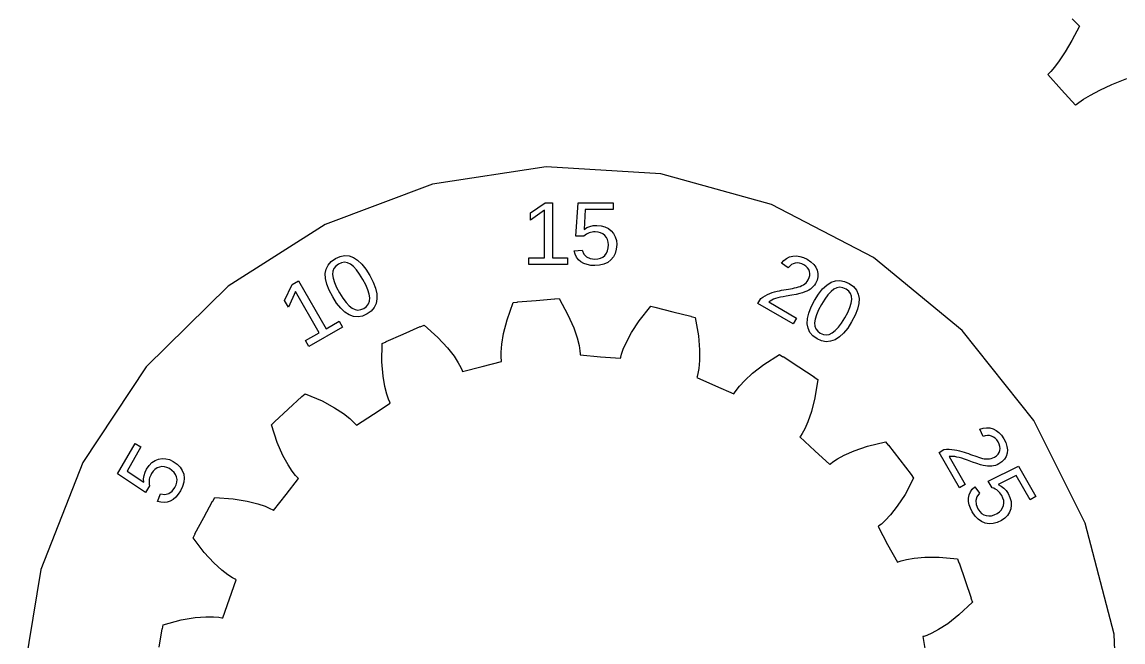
# Model space of a CAD drawing. Header units: metres. Extents: x -300 to 172, y -235 to 235.
# Drawn here: x -68.1 to 68.6, y 9.2 to 86.2 of the extents above; entities that cross this region are included whole.
import ezdxf

# ---------------------------------------------------------------- set-up
doc = ezdxf.new("R2010")
doc.units = ezdxf.units.M

msp = doc.modelspace()

# ---------------------------------------------------------------- linework, layer by layer
for p, q in [((62.2987, 86.5822), (63.2136, 85.688)), ((63.2136, 85.688), (62.2662, 83.8986)), ((62.2662, 83.8986), (61.4194, 82.4848)), ((61.4194, 82.4848), (60.6917, 81.4004)), ((60.6917, 81.4004), (60.0995, 80.6067)), ((59.3809, 79.7673), (59.285, 79.6705)), ((59.285, 79.6705), (60.986, 77.7699)), ((59.6576, 80.0715), (59.3809, 79.7673)), ((60.0995, 80.6067), (59.6576, 80.0715)), ((65.7208, 77.729), (67.2122, 78.4301)), ((67.2122, 78.4301), (69.0874, 79.1936)), ((60.986, 77.7699), (62.707, 75.8871)), ((63.1432, 76.2177), (63.72, 76.6037)), ((63.72, 76.6037), (64.5689, 77.1135)), ((64.5689, 77.1135), (65.7208, 77.729)), ((62.707, 75.8871), (62.8128, 75.9728)), ((62.8128, 75.9728), (63.1432, 76.2177)), ((-3.02757, 68.1928), (-17.1395, 66.0732)), ((11.2167, 67.3321), (-3.02757, 68.1928)), ((24.9707, 63.5287), (11.2167, 67.3321)), ((-17.1395, 66.0732), (-30.5023, 61.0658)), ((-4.96317, 62.5005), (-3.15218, 63.7525)), ((-3.15218, 63.7525), (-2.24918, 63.7525)), ((-2.24918, 63.7525), (-2.24918, 56.9045)), ((0.66899, 59.5885), (0.924, 63.7525)), ((0.924, 63.7525), (5.28, 63.7525)), ((1.81599, 62.9205), (1.66899, 60.4475)), ((5.28, 62.9205), (1.81599, 62.9205)), ((5.28, 63.7525), (5.28, 62.9205)), ((37.6334, 56.9487), (24.9707, 63.5287)), ((-3.23418, 62.8175), (-4.96317, 61.5765)), ((-4.96317, 61.5765), (-4.96317, 62.5005)), ((-3.23418, 56.9045), (-3.23418, 62.8175)), ((-30.5023, 61.0658), (-42.5321, 53.3896)), ((1.66899, 60.4475), (2.00642, 60.6614)), ((2.00642, 60.6614), (2.38274, 60.8142)), ((2.38274, 60.8142), (2.79793, 60.9059)), ((2.79793, 60.9059), (3.252, 60.9365)), ((3.252, 60.9365), (3.78874, 60.8951)), ((3.78874, 60.8951), (4.26799, 60.7707)), ((4.26799, 60.7707), (4.68974, 60.5636)), ((4.68974, 60.5636), (5.05399, 60.2735)), ((5.05399, 60.2735), (5.34799, 59.9173)), ((1.62599, 59.5885), (0.66899, 59.5885)), ((1.79742, 59.7271), (1.62599, 59.5885)), ((1.96875, 59.844), (1.79742, 59.7271)), ((2.13992, 59.9391), (1.96875, 59.844)), ((2.31099, 60.0125), (2.13992, 59.9391)), ((2.48587, 60.0672), (2.31099, 60.0125)), ((2.6675, 60.1062), (2.48587, 60.0672)), ((2.85587, 60.1297), (2.6675, 60.1062)), ((3.05099, 60.1375), (2.85587, 60.1297)), ((3.41193, 60.1096), (3.05099, 60.1375)), ((3.73375, 60.026), (3.41193, 60.1096)), ((4.01643, 59.8866), (3.73375, 60.026)), ((4.25999, 59.6915), (4.01643, 59.8866)), ((4.45644, 59.4517), (4.25999, 59.6915)), ((4.59674, 59.1772), (4.45644, 59.4517)), ((4.68092, 58.8682), (4.59674, 59.1772)), ((4.709, 58.5245), (4.68092, 58.8682)), ((5.34799, 59.9173), (5.558, 59.5108)), ((5.558, 59.5108), (5.68399, 59.0538)), ((5.68399, 59.0538), (5.726, 58.5465)), ((0.446, 57.7665), (1.43599, 57.8805)), ((0.56325, 57.3492), (0.446, 57.7665)), ((1.43599, 57.8805), (1.65181, 57.3831)), ((4.26299, 57.2185), (4.45811, 57.4783)), ((4.45811, 57.4783), (4.59749, 57.7825)), ((4.59749, 57.7825), (4.68112, 58.1313)), ((4.68112, 58.1313), (4.709, 58.5245)), ((5.54575, 57.4642), (5.32043, 57.0197)), ((5.68092, 57.9732), (5.54575, 57.4642)), ((5.726, 58.5465), (5.68092, 57.9732)), ((-30.1304, 56.0088), (-29.7418, 56.4477)), ((-29.7418, 56.4477), (-29.2105, 56.826)), ((-29.2105, 56.826), (-28.6317, 57.0878)), ((-28.8135, 56.1384), (-29.1538, 55.8885)), ((-28.4358, 56.3022), (-28.8135, 56.1384)), ((-28.6317, 57.0878), (-28.067, 57.1969)), ((-28.0651, 56.3537), (-28.4358, 56.3022)), ((-28.067, 57.1969), (-27.5164, 57.1532)), ((-27.7012, 56.2927), (-28.0651, 56.3537)), ((-27.3442, 56.1195), (-27.7012, 56.2927)), ((-27.5164, 57.1532), (-26.98, 56.9567)), ((-26.9821, 55.8284), (-27.3442, 56.1195)), ((-26.98, 56.9567), (-26.4552, 56.6122)), ((-26.4552, 56.6122), (-25.9401, 56.123)), ((-25.9401, 56.123), (-25.4344, 55.4891)), ((-5.18617, 56.0725), (-5.18617, 56.9045)), ((-5.18617, 56.9045), (-3.23418, 56.9045)), ((-0.38417, 56.0725), (-5.18617, 56.0725)), ((-2.24918, 56.9045), (-0.38417, 56.9045)), ((-0.38417, 56.9045), (-0.38417, 56.0725)), ((0.741, 56.9843), (0.56325, 57.3492)), ((0.97925, 56.6717), (0.741, 56.9843)), ((1.278, 56.4115), (0.97925, 56.6717)), ((1.63281, 56.2072), (1.278, 56.4115)), ((2.03925, 56.0612), (1.63281, 56.2072)), ((1.65181, 57.3831), (1.98924, 57.0278)), ((1.98924, 57.0278), (2.4483, 56.8146)), ((2.4483, 56.8146), (3.02899, 56.7435)), ((3.02899, 56.7435), (3.40161, 56.7732)), ((3.40161, 56.7732), (3.73149, 56.8623)), ((4.14549, 56.1183), (3.61111, 55.9879)), ((3.73149, 56.8623), (4.01862, 57.0107)), ((4.01862, 57.0107), (4.26299, 57.2185)), ((4.61012, 56.3354), (4.14549, 56.1183)), ((5.00499, 56.6395), (4.61012, 56.3354)), ((5.32043, 57.0197), (5.00499, 56.6395)), ((26.2028, 56.245), (26.4985, 56.5778)), ((27.0228, 55.6653), (26.2028, 56.245)), ((26.4985, 56.5778), (26.8315, 56.8349)), ((26.8315, 56.8349), (27.202, 57.0163)), ((27.202, 57.0163), (27.6098, 57.122)), ((27.6612, 56.1822), (27.4294, 56.0605)), ((27.6098, 57.122), (28.0405, 57.1481)), ((27.9121, 56.2535), (27.6612, 56.1822)), ((28.1737, 56.2742), (27.9121, 56.2535)), ((28.0405, 57.1481), (28.4787, 57.0914)), ((28.438, 56.2443), (28.1737, 56.2742)), ((28.7047, 56.1639), (28.438, 56.2443)), ((28.4787, 57.0914), (28.9243, 56.9519)), ((28.9741, 56.0329), (28.7047, 56.1639)), ((28.9243, 56.9519), (29.3775, 56.7296)), ((29.3775, 56.7296), (29.8327, 56.4271)), ((29.8327, 56.4271), (30.1956, 56.0987)), ((30.1956, 56.0987), (30.4662, 55.7444)), ((48.6513, 47.8798), (37.6334, 56.9487)), ((-30.479, 54.9493), (-30.3761, 55.5093)), ((-30.4444, 54.3257), (-30.479, 54.9493)), ((-30.3761, 55.5093), (-30.1304, 56.0088)), ((-29.5304, 55.2438), (-29.5667, 54.849)), ((-29.5667, 54.849), (-29.5012, 54.3907)), ((-29.3928, 55.5903), (-29.5304, 55.2438)), ((-29.1538, 55.8885), (-29.3928, 55.5903)), ((-26.6041, 55.4137), (-26.9821, 55.8284)), ((-26.2101, 54.8752), (-26.6041, 55.4137)), ((-25.8001, 54.2131), (-26.2101, 54.8752)), ((-25.4344, 55.4891), (-24.9384, 54.7106)), ((-24.9384, 54.7106), (-24.5206, 53.9024)), ((2.4973, 55.9737), (2.03925, 56.0612)), ((3.00699, 55.9445), (2.4973, 55.9737)), ((3.61111, 55.9879), (3.00699, 55.9445)), ((27.2166, 55.8882), (27.0228, 55.6653)), ((27.4294, 56.0605), (27.2166, 55.8882)), ((29.2324, 55.8584), (28.9741, 56.0329)), ((29.4377, 55.6639), (29.2324, 55.8584)), ((29.5898, 55.4494), (29.4377, 55.6639)), ((29.6888, 55.215), (29.5898, 55.4494)), ((29.6466, 54.448), (29.7186, 54.7114)), ((29.7326, 54.967), (29.6888, 55.215)), ((29.7186, 54.7114), (29.7326, 54.967)), ((30.4662, 55.7444), (30.6445, 55.3641)), ((30.6445, 55.3641), (30.7288, 54.9651)), ((30.7288, 54.9651), (30.7169, 54.555)), ((-42.5321, 53.3896), (-52.703, 43.38)), ((-35.5172, 51.5913), (-34.5749, 53.5811)), ((-34.5749, 53.5811), (-33.7928, 54.0326)), ((-33.7928, 54.0326), (-30.3688, 48.102)), ((-30.2777, 53.6345), (-30.4444, 54.3257)), ((-29.979, 52.8757), (-30.2777, 53.6345)), ((-29.5012, 54.3907), (-29.3333, 53.8539)), ((-29.3333, 53.8539), (-29.0633, 53.2383)), ((-25.445, 53.5476), (-25.8001, 54.2131)), ((-25.1855, 52.9471), (-25.445, 53.5476)), ((-24.5206, 53.9024), (-24.2332, 53.1507)), ((28.2963, 53.2875), (28.5131, 53.365)), ((28.5131, 53.365), (28.7175, 53.4542)), ((28.7175, 53.4542), (28.9096, 53.5552)), ((28.9096, 53.5552), (29.0871, 53.6746)), ((29.0871, 53.6746), (29.2475, 53.818)), ((29.2475, 53.818), (29.3907, 53.9854)), ((29.3907, 53.9854), (29.5168, 54.1769)), ((29.5168, 54.1769), (29.6466, 54.448)), ((30.1365, 53.3402), (29.97, 53.1795)), ((30.2811, 53.5143), (30.1365, 53.3402)), ((30.404, 53.7016), (30.2811, 53.5143)), ((30.6086, 54.1339), (30.404, 53.7016)), ((30.7169, 54.555), (30.6086, 54.1339)), ((31.31, 53.0385), (31.8253, 53.5285)), ((31.8253, 53.5285), (32.3479, 53.8703)), ((32.3479, 53.8703), (32.8844, 54.0611)), ((32.8844, 54.0611), (33.4399, 54.0981)), ((33.4399, 54.0981), (34.0142, 53.981)), ((34.0142, 53.981), (34.6075, 53.71)), ((34.6075, 53.71), (35.1237, 53.3397)), ((35.1237, 53.3397), (35.5005, 52.9052)), ((-34.1784, 52.7303), (-35.0552, 50.7911)), ((-31.2219, 47.6095), (-34.1784, 52.7303)), ((-29.5483, 52.0491), (-29.979, 52.8757)), ((-29.0557, 51.2788), (-29.5483, 52.0491)), ((-29.0633, 53.2383), (-28.6909, 52.5441)), ((-28.6909, 52.5441), (-28.2857, 51.8921)), ((-25.0217, 52.4115), (-25.1855, 52.9471)), ((-24.9536, 51.9409), (-25.0217, 52.4115)), ((-24.2332, 53.1507), (-24.0763, 52.4557)), ((-24.0763, 52.4557), (-24.0497, 51.8174)), ((23.6097, 51.8416), (23.8914, 52.0371)), ((23.8914, 52.0371), (24.177, 52.2086)), ((24.177, 52.2086), (24.4665, 52.3563)), ((24.4665, 52.3563), (24.76, 52.48)), ((24.76, 52.48), (25.0547, 52.5854)), ((25.0547, 52.5854), (25.348, 52.6783)), ((25.348, 52.6783), (25.6397, 52.7587)), ((25.6397, 52.7587), (25.93, 52.8264)), ((26.0663, 52.009), (25.752, 51.9302)), ((25.93, 52.8264), (26.2177, 52.8848)), ((26.4145, 52.0828), (26.0663, 52.009)), ((26.2177, 52.8848), (26.5007, 52.9374)), ((26.7967, 52.1516), (26.4145, 52.0828)), ((26.5007, 52.9374), (26.7792, 52.9843)), ((26.7792, 52.9843), (27.053, 53.0256)), ((27.4657, 52.2661), (26.7967, 52.1516)), ((27.053, 53.0256), (27.3203, 53.0669)), ((27.3203, 53.0669), (27.5783, 53.1134)), ((28.0249, 52.3738), (27.4657, 52.2661)), ((27.5783, 53.1134), (27.8272, 53.1651)), ((27.8272, 53.1651), (28.067, 53.2218)), ((28.4742, 52.4748), (28.0249, 52.3738)), ((28.067, 53.2218), (28.2963, 53.2875)), ((28.8137, 52.5691), (28.4742, 52.4748)), ((29.0881, 52.6663), (28.8137, 52.5691)), ((29.341, 52.7759), (29.0881, 52.6663)), ((29.5722, 52.8978), (29.341, 52.7759)), ((29.7818, 53.032), (29.5722, 52.8978)), ((29.97, 53.1795), (29.7818, 53.032)), ((30.3017, 51.6141), (30.8022, 52.4004)), ((30.8022, 52.4004), (31.31, 53.0385)), ((31.9721, 52.3304), (31.5741, 51.7887)), ((32.3532, 52.7441), (31.9721, 52.3304)), ((32.7173, 53.03), (32.3532, 52.7441)), ((33.0773, 53.196), (32.7173, 53.03)), ((33.4462, 53.25), (33.0773, 53.196)), ((33.8239, 53.1922), (33.4462, 53.25)), ((34.2105, 53.0224), (33.8239, 53.1922)), ((34.5412, 52.7773), (34.2105, 53.0224)), ((34.7711, 52.4819), (34.5412, 52.7773)), ((34.9003, 52.1363), (34.7711, 52.4819)), ((34.9288, 51.7405), (34.9003, 52.1363)), ((35.5005, 52.9052), (35.7379, 52.4066)), ((35.7379, 52.4066), (35.836, 51.8438)), ((-35.0552, 50.7911), (-35.5172, 51.5913)), ((-28.5495, 50.6507), (-29.0557, 51.2788)), ((-28.0296, 50.1646), (-28.5495, 50.6507)), ((-28.2857, 51.8921), (-27.8924, 51.3606)), ((-27.8924, 51.3606), (-27.5111, 50.9496)), ((-27.5111, 50.9496), (-27.1419, 50.6591)), ((-27.1419, 50.6591), (-26.7766, 50.4851)), ((-26.0361, 50.4726), (-25.661, 50.6342)), ((-25.661, 50.6342), (-25.3362, 50.8779)), ((-25.3362, 50.8779), (-25.11, 51.1769)), ((-25.11, 51.1769), (-24.9825, 51.5312)), ((-24.9825, 51.5312), (-24.9536, 51.9409)), ((-24.3937, 50.7371), (-24.7657, 50.302)), ((-24.155, 51.2422), (-24.3937, 50.7371)), ((-24.0497, 51.8174), (-24.155, 51.2422)), ((-7.88399, 49.2045), (-7.11505, 51.3696)), ((-7.11505, 51.3696), (-6.58594, 51.4162)), ((-6.58594, 51.4162), (-6.57674, 51.4413)), ((-6.57674, 51.4413), (-4.27727, 51.6197)), ((-4.27727, 51.6197), (-1.9799, 51.8222)), ((-1.9799, 51.8222), (-1.96671, 51.799)), ((-1.96671, 51.799), (-1.43712, 51.8401)), ((-1.43712, 51.8401), (-0.32233, 49.8311)), ((8.51985, 49.0984), (9.95012, 50.8965)), ((9.95012, 50.8965), (10.4657, 50.7688)), ((10.4657, 50.7688), (10.4826, 50.7895)), ((10.4826, 50.7895), (12.7154, 50.2116)), ((23.2642, 51.2432), (23.6097, 51.8416)), ((27.6576, 48.7067), (23.2642, 51.2432)), ((24.7912, 51.545), (24.6129, 51.4252)), ((24.6129, 51.4252), (28.0736, 49.4272)), ((24.9937, 51.6552), (24.7912, 51.545)), ((25.2204, 51.7556), (24.9937, 51.6552)), ((25.4715, 51.8463), (25.2204, 51.7556)), ((25.752, 51.9302), (25.4715, 51.8463)), ((29.59, 50.0499), (29.8809, 50.8024)), ((29.8809, 50.8024), (30.3017, 51.6141)), ((31.1591, 51.1191), (30.797, 50.4421)), ((31.5741, 51.7887), (31.1591, 51.1191)), ((34.4183, 50.1362), (34.6876, 50.7467)), ((34.6876, 50.7467), (34.8578, 51.2814)), ((34.8578, 51.2814), (34.9288, 51.7405)), ((35.8, 51.217), (35.6339, 50.5263)), ((35.836, 51.8438), (35.8, 51.217)), ((-27.4961, 49.8206), (-28.0296, 50.1646)), ((-26.9516, 49.6237), (-27.4961, 49.8206)), ((-26.3993, 49.5775), (-26.9516, 49.6237)), ((-26.7766, 50.4851), (-26.408, 50.4229)), ((-26.408, 50.4229), (-26.0361, 50.4726)), ((-25.8391, 49.6818), (-26.3993, 49.5775)), ((-25.271, 49.9367), (-25.8391, 49.6818)), ((-24.7657, 50.302), (-25.271, 49.9367)), ((-0.32233, 49.8311), (0.38641, 48.2169)), ((12.7154, 50.2116), (14.954, 49.6572)), ((14.954, 49.6572), (14.9589, 49.631)), ((14.9589, 49.631), (15.4732, 49.4979)), ((15.4732, 49.4979), (15.8753, 47.2358)), ((28.0736, 49.4272), (27.6576, 48.7067)), ((29.3979, 48.7227), (29.429, 49.3567)), ((29.429, 49.3567), (29.59, 50.0499)), ((30.368, 49.3001), (30.3011, 48.8351)), ((30.5333, 49.8358), (30.368, 49.3001)), ((30.797, 50.4421), (30.5333, 49.8358)), ((33.6511, 48.8098), (34.0499, 49.4501)), ((34.0499, 49.4501), (34.4183, 50.1362)), ((35.3378, 49.7715), (34.9116, 48.9526)), ((35.6339, 50.5263), (35.3378, 49.7715)), ((-28.3377, 48.314), (-32.4964, 45.913)), ((-30.3688, 48.102), (-28.7537, 49.0345)), ((-28.7537, 49.0345), (-28.3377, 48.314)), ((-20.8064, 47.434), (-18.6993, 48.3714)), ((-18.6993, 48.3714), (-18.6792, 48.3538)), ((-18.6792, 48.3538), (-18.1917, 48.5646)), ((-18.1917, 48.5646), (-16.485, 47.0265)), ((-8.31738, 47.4957), (-7.88399, 49.2045)), ((0.38641, 48.2169), (0.81419, 46.9552)), ((7.55508, 47.6228), (8.51985, 49.0984)), ((29.4996, 48.1527), (29.3979, 48.7227)), ((29.7357, 47.6512), (29.4996, 48.1527)), ((30.3011, 48.8351), (30.3331, 48.4317)), ((30.3331, 48.4317), (30.4635, 48.0814)), ((30.4635, 48.0814), (30.6925, 47.7842)), ((32.5054, 47.581), (32.8788, 47.8752)), ((32.8788, 47.8752), (33.2608, 48.2848)), ((33.2608, 48.2848), (33.6511, 48.8098)), ((34.4205, 48.1867), (33.9132, 47.562)), ((34.9116, 48.9526), (34.4205, 48.1867)), ((57.5429, 36.7184), (48.6513, 47.8798)), ((-32.9124, 46.6335), (-31.2219, 47.6095)), ((-32.4964, 45.913), (-32.9124, 46.6335)), ((-22.9239, 46.4919), (-22.9233, 46.5186)), ((-22.9233, 46.5186), (-20.8064, 47.434)), ((-16.485, 47.0265), (-15.2905, 45.7298)), ((-8.53168, 46.1808), (-8.31738, 47.4957)), ((0.81419, 46.9552), (1.05008, 46.0107)), ((6.92548, 46.4488), (7.55508, 47.6228)), ((15.8753, 47.2358), (16.0215, 45.4789)), ((30.1061, 47.2182), (29.7357, 47.6512)), ((30.6109, 46.8537), (30.1061, 47.2182)), ((31.1799, 46.5987), (30.6109, 46.8537)), ((30.6925, 47.7842), (31.02, 47.5402)), ((31.02, 47.5402), (31.3934, 47.3807)), ((31.7428, 46.4941), (31.1799, 46.5987)), ((31.3934, 47.3807), (31.7654, 47.3344)), ((32.2996, 46.54), (31.7428, 46.4941)), ((31.7654, 47.3344), (32.1361, 47.4011)), ((32.1361, 47.4011), (32.5054, 47.581)), ((32.8503, 46.7364), (32.2996, 46.54)), ((33.3898, 47.0785), (32.8503, 46.7364)), ((33.9132, 47.562), (33.3898, 47.0785)), ((-23.4335, 43.9785), (-23.4092, 46.276)), ((-23.4092, 46.276), (-22.9239, 46.4919)), ((-15.2905, 45.7298), (-14.4762, 44.6754)), ((-8.60942, 44.5463), (-8.60887, 45.2103)), ((-8.60887, 45.2103), (-8.53168, 46.1808)), ((1.05008, 46.0107), (1.15993, 45.3558)), ((1.15993, 45.3558), (1.19498, 44.9709)), ((6.3212, 44.9281), (6.53735, 45.556)), ((6.53735, 45.556), (6.92548, 46.4488)), ((16.0215, 45.4789), (16.0164, 44.1467)), ((-23.2885, 42.2215), (-23.4335, 43.9785)), ((-14.4762, 44.6754), (-13.9465, 43.8587)), ((-13.9465, 43.8587), (-13.6299, 43.2749)), ((-10.9919, 43.4065), (-8.5627, 44.0352)), ((-8.58064, 44.1608), (-8.60942, 44.5463)), ((-8.5627, 44.0352), (-8.58064, 44.1608)), ((1.19498, 44.9709), (1.19795, 44.844)), ((1.19795, 44.844), (3.69763, 44.6237)), ((3.69763, 44.6237), (6.19945, 44.4296)), ((6.19945, 44.4296), (6.22328, 44.5542)), ((6.22328, 44.5542), (6.3212, 44.9281)), ((16.0164, 44.1467), (15.9328, 43.1768)), ((24.0005, 43.6717), (25.9371, 44.908)), ((25.9371, 44.908), (26.3833, 44.6198)), ((26.3833, 44.6198), (26.4059, 44.6339)), ((26.4059, 44.6339), (28.3301, 43.3624)), ((-52.703, 43.38), (-60.5705, 31.4745)), ((-13.6299, 43.2749), (-13.4718, 42.9222)), ((-13.4718, 42.9222), (-13.4278, 42.8032)), ((-13.4278, 42.8032), (-10.9919, 43.4065)), ((15.8241, 42.5217), (15.7323, 42.1462)), ((15.9328, 43.1768), (15.8241, 42.5217)), ((21.6321, 41.6834), (22.6088, 42.5894)), ((22.6088, 42.5894), (24.0005, 43.6717)), ((28.3301, 43.3624), (30.2674, 42.1111)), ((-23.0643, 40.9084), (-23.2885, 42.2215)), ((15.7323, 42.1462), (15.6939, 42.0252)), ((15.6939, 42.0252), (17.9866, 41.0052)), ((20.9752, 40.965), (21.6321, 41.6834)), ((30.2674, 42.1111), (30.2636, 42.0847)), ((30.2636, 42.0847), (30.7067, 41.7918)), ((30.7067, 41.7918), (30.3525, 39.5217)), ((-35.0809, 38.108), (-33.3923, 39.6789)), ((-33.3923, 39.6789), (-33.3676, 39.6687)), ((-33.3676, 39.6687), (-32.9749, 40.0264)), ((-32.9749, 40.0264), (-30.8613, 39.1257)), ((-22.8222, 39.9654), (-23.0643, 40.9084)), ((-22.6071, 39.3372), (-22.8222, 39.9654)), ((17.9866, 41.0052), (20.2898, 40.0093)), ((20.2898, 40.0093), (20.3528, 40.1194)), ((20.3528, 40.1194), (20.5668, 40.4413)), ((20.5668, 40.4413), (20.9752, 40.965)), ((-30.8613, 39.1257), (-29.3105, 38.2872)), ((-24.4904, 37.4855), (-22.397, 38.8689)), ((-22.4547, 38.9819), (-22.6071, 39.3372)), ((-22.397, 38.8689), (-22.4547, 38.9819)), ((30.3525, 39.5217), (29.9203, 37.8125)), ((-36.7859, 36.5549), (-35.0809, 38.108)), ((-29.3105, 38.2872), (-28.198, 37.5544)), ((-28.198, 37.5544), (-27.4317, 36.9539)), ((-27.4317, 36.9539), (-26.9428, 36.5045)), ((-26.5984, 36.124), (-24.4904, 37.4855)), ((29.9203, 37.8125), (29.483, 36.5542)), ((-37.1666, 36.1676), (-36.7777, 36.5294)), ((-36.4436, 33.9868), (-37.1666, 36.1676)), ((-36.7777, 36.5294), (-36.7859, 36.5549)), ((-26.9428, 36.5045), (-26.6787, 36.2223)), ((-26.6787, 36.2223), (-26.5984, 36.124)), ((29.089, 35.6639), (28.7734, 35.0797)), ((29.483, 36.5542), (29.089, 35.6639)), ((50.8148, 35.6082), (51.2373, 35.7486)), ((51.2351, 34.6961), (50.8148, 35.6082)), ((51.2373, 35.7486), (51.6542, 35.8047)), ((51.6542, 35.8047), (52.0658, 35.7766)), ((52.0658, 35.7766), (52.4718, 35.6642)), ((52.4718, 35.6642), (52.8579, 35.4715)), ((63.9196, 23.9521), (57.5429, 36.7184)), ((28.5647, 34.7544), (28.4891, 34.6524)), ((28.4891, 34.6524), (30.3264, 32.9432)), ((28.7734, 35.0797), (28.5647, 34.7544)), ((51.5144, 34.7923), (51.2351, 34.6961)), ((51.7848, 34.8351), (51.5144, 34.7923)), ((52.0464, 34.8246), (51.7848, 34.8351)), ((52.2993, 34.7609), (52.0464, 34.8246)), ((52.5363, 34.648), (52.2993, 34.7609)), ((52.7502, 34.49), (52.5363, 34.648)), ((52.941, 34.287), (52.7502, 34.49)), ((52.8579, 35.4715), (53.209, 35.2033)), ((53.1087, 34.0389), (52.941, 34.287)), ((53.209, 35.2033), (53.5252, 34.8596)), ((53.5252, 34.8596), (53.8064, 34.4405)), ((53.8064, 34.4405), (54.0495, 33.951)), ((-56.2578, 30.0636), (-54.0798, 33.836)), ((-53.3593, 33.42), (-55.0913, 30.4201)), ((-54.0798, 33.836), (-53.3593, 33.42)), ((-35.736, 32.3721), (-36.4436, 33.9868)), ((30.3264, 32.9432), (32.1814, 31.2534)), ((33.9946, 32.4009), (35.2126, 32.9407)), ((35.2126, 32.9407), (36.8802, 33.5125)), ((36.8802, 33.5125), (39.1133, 34.053)), ((39.1133, 34.053), (39.4418, 33.6355)), ((39.4418, 33.6355), (39.4678, 33.6415)), ((39.4678, 33.6415), (40.8748, 31.8141)), ((45.769, 32.7458), (46.3674, 33.0913)), ((46.3674, 33.0913), (46.7091, 33.1197)), ((46.7091, 33.1197), (47.0422, 33.1255)), ((47.0422, 33.1255), (47.3668, 33.1086)), ((47.3668, 33.1086), (47.6828, 33.069)), ((47.6828, 33.069), (47.9908, 33.0129)), ((47.9908, 33.0129), (48.2912, 32.9468)), ((48.2912, 32.9468), (48.584, 32.8705)), ((48.584, 32.8705), (48.8692, 32.784)), ((53.2453, 33.7586), (53.1087, 34.0389)), ((53.2327, 32.7365), (53.3188, 32.9731)), ((53.3258, 33.4875), (53.2453, 33.7586)), ((53.3188, 32.9731), (53.3503, 33.2257)), ((53.3503, 33.2257), (53.3258, 33.4875)), ((54.0495, 33.951), (54.1996, 33.4851)), ((54.1996, 33.4851), (54.2567, 33.0429)), ((54.2567, 33.0429), (54.221, 32.6245)), ((-60.5705, 31.4745), (-65.7908, 18.1933)), ((-52.3508, 31.1158), (-52.0036, 31.4687)), ((-52.0036, 31.4687), (-51.6133, 31.7303)), ((-51.6133, 31.7303), (-51.1799, 31.9007)), ((-51.1799, 31.9007), (-50.7245, 31.9773)), ((-50.7245, 31.9773), (-50.2674, 31.9559)), ((-50.2674, 31.9559), (-49.8087, 31.8365)), ((-49.8087, 31.8365), (-49.3483, 31.6192)), ((-49.3483, 31.6192), (-48.8743, 31.2935)), ((-35.0975, 31.2029), (-35.736, 32.3721)), ((32.2768, 31.3371), (32.5837, 31.572)), ((32.5837, 31.572), (33.14, 31.9348)), ((33.14, 31.9348), (33.9946, 32.4009)), ((40.8748, 31.8141), (42.3009, 30.0016)), ((48.3055, 28.3524), (45.769, 32.7458)), ((47.2423, 32.2437), (47.028, 32.229)), ((47.028, 32.229), (49.026, 28.7684)), ((47.4727, 32.2378), (47.2423, 32.2437)), ((47.7193, 32.2114), (47.4727, 32.2378)), ((47.9822, 32.1645), (47.7193, 32.2114)), ((48.2669, 32.0969), (47.9822, 32.1645)), ((48.5786, 32.0079), (48.2669, 32.0969)), ((48.9171, 31.8978), (48.5786, 32.0079)), ((48.8692, 32.784), (49.1475, 32.6907)), ((49.2825, 31.7663), (48.9171, 31.8978)), ((49.1475, 32.6907), (49.419, 32.5948)), ((49.9191, 31.5309), (49.2825, 31.7663)), ((49.419, 32.5948), (49.6836, 32.4962)), ((49.6836, 32.4962), (49.9414, 32.395)), ((50.4572, 31.3446), (49.9191, 31.5309)), ((49.9414, 32.395), (50.1935, 32.2972)), ((50.1935, 32.2972), (50.4402, 32.2084)), ((50.4402, 32.2084), (50.6816, 32.1287)), ((50.6816, 32.1287), (50.9177, 32.058)), ((50.9177, 32.058), (51.149, 32.0002)), ((51.149, 32.0002), (51.3756, 31.9589)), ((51.3756, 31.9589), (51.5972, 31.9339)), ((51.5972, 31.9339), (51.8141, 31.9254)), ((51.8141, 31.9254), (52.0275, 31.94)), ((52.0275, 31.94), (52.2381, 31.984)), ((52.2381, 31.984), (52.4458, 32.0574)), ((52.4458, 32.0574), (52.6508, 32.1602)), ((52.6508, 32.1602), (52.8987, 32.3301)), ((52.8987, 32.3301), (53.0927, 32.5222)), ((53.0927, 32.5222), (53.2327, 32.7365)), ((53.5748, 31.577), (53.1815, 31.305)), ((53.8791, 31.8876), (53.5748, 31.577)), ((54.0945, 32.2368), (53.8791, 31.8876)), ((54.221, 32.6245), (54.0945, 32.2368)), ((-55.0913, 30.4201), (-53.0231, 29.0563)), ((-52.9838, 29.8578), (-52.8557, 30.2632)), ((-52.8557, 30.2632), (-52.6551, 30.6717)), ((-52.6551, 30.6717), (-52.3508, 31.1158)), ((-52.0636, 30.0981), (-52.1544, 29.9252)), ((-51.859, 30.3967), (-52.0636, 30.0981)), ((-51.6257, 30.6336), (-51.859, 30.3967)), ((-51.3636, 30.8088), (-51.6257, 30.6336)), ((-51.0729, 30.9221), (-51.3636, 30.8088)), ((-50.767, 30.9724), (-51.0729, 30.9221)), ((-50.4592, 30.9566), (-50.767, 30.9724)), ((-50.1494, 30.875), (-50.4592, 30.9566)), ((-49.8378, 30.7275), (-50.1494, 30.875)), ((-49.5111, 30.5067), (-49.8378, 30.7275)), ((-49.2509, 30.2599), (-49.5111, 30.5067)), ((-49.0571, 29.9871), (-49.2509, 30.2599)), ((-48.8743, 31.2935), (-48.5012, 30.922)), ((-48.5012, 30.922), (-48.2288, 30.5046)), ((-48.2288, 30.5046), (-48.0573, 30.0413)), ((-34.5624, 30.3896), (-35.0975, 31.2029)), ((-34.155, 29.8652), (-34.5624, 30.3896)), ((32.1814, 31.2534), (32.2768, 31.3371)), ((50.8968, 31.2074), (50.4572, 31.3446)), ((51.2379, 31.1193), (50.8968, 31.2074)), ((51.5242, 31.0663), (51.2379, 31.1193)), ((51.798, 31.0348), (51.5242, 31.0663)), ((52.0592, 31.0247), (51.798, 31.0348)), ((51.8855, 29.1836), (55.6191, 31.0448)), ((52.3078, 31.0361), (52.0592, 31.0247)), ((52.5446, 31.0697), (52.3078, 31.0361)), ((52.7691, 31.1258), (52.5446, 31.0697)), ((52.9814, 31.2042), (52.7691, 31.1258)), ((53.1815, 31.305), (52.9814, 31.2042)), ((55.6191, 31.0448), (57.7971, 27.2724)), ((-52.7792, 27.7607), (-56.2578, 30.0636)), ((-53.0397, 29.4555), (-52.9838, 29.8578)), ((-53.0231, 29.0563), (-53.0397, 29.4555)), ((-52.3474, 29.2099), (-52.3506, 29.0141)), ((-52.3506, 29.0141), (-52.335, 28.8073)), ((-52.3254, 29.3947), (-52.3474, 29.2099)), ((-52.335, 28.8073), (-52.3007, 28.5895)), ((-52.2853, 29.5735), (-52.3254, 29.3947)), ((-52.2283, 29.7504), (-52.2853, 29.5735)), ((-52.1544, 29.9252), (-52.2283, 29.7504)), ((-49.1354, 28.382), (-48.9748, 28.7196)), ((-48.9297, 29.6882), (-49.0571, 29.9871)), ((-48.9748, 28.7196), (-48.887, 29.0498)), ((-48.8719, 29.3727), (-48.9297, 29.6882)), ((-48.887, 29.0498), (-48.8719, 29.3727)), ((-48.0356, 29.0363), (-48.19, 28.5084)), ((-48.0573, 30.0413), (-47.9914, 29.5473)), ((-47.9914, 29.5473), (-48.0356, 29.0363)), ((-35.335, 27.5024), (-33.8042, 29.4906)), ((-33.8955, 29.5788), (-34.155, 29.8652)), ((-33.8042, 29.4906), (-33.8955, 29.5788)), ((42.6127, 29.5569), (41.5406, 27.5249)), ((42.3009, 30.0016), (42.2887, 29.9778)), ((42.2887, 29.9778), (42.6127, 29.5569)), ((49.026, 28.7684), (48.3055, 28.3524)), ((52.364, 28.3548), (51.8855, 29.1836)), ((55.3446, 29.8563), (53.1294, 28.7471)), ((53.1294, 28.7471), (53.4834, 28.5618)), ((57.0766, 26.8564), (55.3446, 29.8563)), ((-52.3007, 28.5895), (-52.7792, 27.7607)), ((-51.3128, 26.6566), (-50.9165, 27.571)), ((-50.9165, 27.571), (-50.3778, 27.5092)), ((-50.3778, 27.5092), (-49.9014, 27.6237)), ((-49.9014, 27.6237), (-49.4872, 27.9147)), ((-49.4872, 27.9147), (-49.1354, 28.382)), ((-48.7345, 27.5367), (-49.0394, 27.1838)), ((-48.4544, 27.9635), (-48.7345, 27.5367)), ((-48.19, 28.5084), (-48.4544, 27.9635)), ((-36.8867, 25.5302), (-35.335, 27.5024)), ((41.5406, 27.5249), (40.5769, 26.0486)), ((49.4387, 27.0677), (49.5146, 27.4565)), ((49.5146, 27.4565), (49.6662, 27.8192)), ((49.6662, 27.8192), (49.8933, 28.1555)), ((49.8933, 28.1555), (50.1961, 28.4657)), ((50.1961, 28.4657), (50.7899, 27.6654)), ((50.7899, 27.6654), (50.467, 27.2298)), ((52.5698, 28.2757), (52.364, 28.3548)), ((52.7567, 28.1858), (52.5698, 28.2757)), ((52.9246, 28.0851), (52.7567, 28.1858)), ((53.0737, 27.9736), (52.9246, 28.0851)), ((53.2085, 27.8495), (53.0737, 27.9736)), ((53.3331, 27.7117), (53.2085, 27.8495)), ((53.4476, 27.5603), (53.3331, 27.7117)), ((53.552, 27.3952), (53.4476, 27.5603)), ((53.4834, 28.5618), (53.8039, 28.3124)), ((53.7083, 27.0687), (53.552, 27.3952)), ((53.8039, 28.3124), (54.0909, 27.9986)), ((54.0909, 27.9986), (54.3444, 27.6207)), ((54.3444, 27.6207), (54.5769, 27.1351)), ((-50.8928, 26.5495), (-51.3128, 26.6566)), ((-50.4879, 26.521), (-50.8928, 26.5495)), ((-50.098, 26.571), (-50.4879, 26.521)), ((-49.7233, 26.6997), (-50.098, 26.571)), ((-49.369, 26.9048), (-49.7233, 26.6997)), ((-49.0394, 27.1838), (-49.369, 26.9048)), ((-45.5537, 24.6526), (-44.4667, 26.6865)), ((-44.4667, 26.6865), (-44.44, 26.6849)), ((-44.44, 26.6849), (-44.1848, 27.1507)), ((-44.1848, 27.1507), (-41.8932, 26.9852)), ((-41.8932, 26.9852), (-40.1542, 26.6956)), ((-40.1542, 26.6956), (-38.864, 26.3637)), ((-38.864, 26.3637), (-37.9443, 26.0446)), ((-37.9443, 26.0446), (-37.3359, 25.7783)), ((40.5769, 26.0486), (39.7547, 25.0004)), ((49.4391, 26.6583), (49.4387, 27.0677)), ((49.516, 26.2333), (49.4391, 26.6583)), ((49.6692, 25.7929), (49.516, 26.2333)), ((50.467, 27.2298), (50.328, 26.7599)), ((50.328, 26.7599), (50.3729, 26.2557)), ((50.3729, 26.2557), (50.6017, 25.7173)), ((53.6608, 25.8352), (53.7702, 26.1252)), ((53.7968, 26.7482), (53.7083, 27.0687)), ((53.7702, 26.1252), (53.8174, 26.4337)), ((53.8174, 26.4337), (53.7968, 26.7482)), ((54.5769, 27.1351), (54.7089, 26.6579)), ((54.7403, 26.1891), (54.6712, 25.7286)), ((54.7089, 26.6579), (54.7403, 26.1891)), ((57.7971, 27.2724), (57.0766, 26.8564)), ((-46.662, 22.6299), (-45.5537, 24.6526)), ((-37.3359, 25.7783), (-36.9945, 25.5971)), ((-36.9945, 25.5971), (-36.8867, 25.5302)), ((39.7547, 25.0004), (39.093, 24.2864)), ((49.8987, 25.3369), (49.6692, 25.7929)), ((50.2384, 24.8354), (49.8987, 25.3369)), ((50.6185, 24.4378), (50.2384, 24.8354)), ((50.6017, 25.7173), (50.8137, 25.4095)), ((50.8137, 25.4095), (51.0558, 25.1683)), ((51.0558, 25.1683), (51.3279, 24.9939)), ((51.3279, 24.9939), (51.6301, 24.8861)), ((51.6301, 24.8861), (51.9526, 24.847)), ((51.9526, 24.847), (52.2857, 24.8784)), ((52.2857, 24.8784), (52.6296, 24.9804)), ((52.6296, 24.9804), (52.9841, 25.1529)), ((52.9841, 25.1529), (53.2677, 25.349)), ((53.2677, 25.349), (53.4932, 25.5765)), ((53.4932, 25.5765), (53.6608, 25.8352)), ((54.2627, 24.9108), (53.93, 24.5732)), ((54.5098, 25.2959), (54.2627, 24.9108)), ((54.6712, 25.7286), (54.5098, 25.2959)), ((38.3017, 23.5963), (38.1971, 23.5244)), ((38.1971, 23.5244), (39.3799, 21.3112)), ((38.6048, 23.8362), (38.3017, 23.5963)), ((39.093, 24.2864), (38.6048, 23.8362)), ((51.0388, 24.144), (50.6185, 24.4378)), ((51.4996, 23.954), (51.0388, 24.144)), ((51.9866, 23.871), (51.4996, 23.954)), ((52.4842, 23.8981), (51.9866, 23.871)), ((52.9926, 24.0355), (52.4842, 23.8981)), ((53.5116, 24.2831), (52.9926, 24.0355)), ((53.93, 24.5732), (53.5116, 24.2831)), ((67.5028, 10.1391), (63.9196, 23.9521)), ((-46.8965, 22.14), (-46.6461, 22.6085)), ((-45.5045, 20.3121), (-46.8965, 22.14)), ((-46.6461, 22.6085), (-46.662, 22.6299)), ((39.3799, 21.3112), (40.5857, 19.1107)), ((-44.3109, 19.0146), (-45.5045, 20.3121)), ((40.5857, 19.1107), (40.7031, 19.1589)), ((40.7031, 19.1589), (41.0697, 19.2814)), ((41.0697, 19.2814), (41.7136, 19.4439)), ((41.7136, 19.4439), (42.6733, 19.6073)), ((42.6733, 19.6073), (44.0005, 19.7224)), ((44.0005, 19.7224), (45.7635, 19.7217)), ((45.7635, 19.7217), (48.051, 19.5078)), ((48.051, 19.5078), (48.2261, 19.0063)), ((-65.7908, 18.1933), (-68.1357, 4.1171)), ((-43.3274, 18.1161), (-44.3109, 19.0146)), ((-42.5572, 17.5206), (-43.3274, 18.1161)), ((48.2261, 19.0063), (48.2527, 19.0036)), ((48.2527, 19.0036), (48.9901, 16.8183)), ((-42.0016, 17.157), (-42.5572, 17.5206)), ((-42.3505, 14.5389), (-41.5481, 16.9166)), ((-41.6631, 16.9703), (-42.0016, 17.157)), ((-41.5481, 16.9166), (-41.6631, 16.9703)), ((48.9901, 16.8183), (49.7504, 14.6409)), ((-43.1777, 12.1698), (-42.3505, 14.5389)), ((49.901, 14.1191), (48.2272, 12.5453)), ((49.7504, 14.6409), (49.7311, 14.6224)), ((49.7311, 14.6224), (49.901, 14.1191)), ((-46.6466, 12.2112), (-45.3185, 12.3161)), ((-45.3185, 12.3161), (-44.345, 12.3129)), ((-44.345, 12.3129), (-43.6832, 12.2586)), ((48.2272, 12.5453), (46.8363, 11.4619)), ((-50.6967, 10.8094), (-50.6066, 11.3328)), ((-50.6066, 11.3328), (-48.3854, 11.9203)), ((-48.3854, 11.9203), (-46.6466, 12.2112)), ((-43.6832, 12.2586), (-43.3014, 12.1981)), ((-43.3014, 12.1981), (-43.1777, 12.1698)), ((46.8363, 11.4619), (45.7183, 10.7375)), ((-51.0902, 8.52545), (-50.7225, 10.8023)), ((-50.7225, 10.8023), (-50.6967, 10.8094)), ((43.8881, 9.88127), (43.7658, 9.84724)), ((43.7658, 9.84724), (44.1659, 7.36998)), ((44.2527, 10.0098), (43.8881, 9.88127)), ((44.8606, 10.277), (44.2527, 10.0098)), ((45.7183, 10.7375), (44.8606, 10.277)), ((68.1357, -4.1171), (67.5028, 10.1391))]:
    msp.add_line(p, q)

doc.saveas('drawing.dxf')
